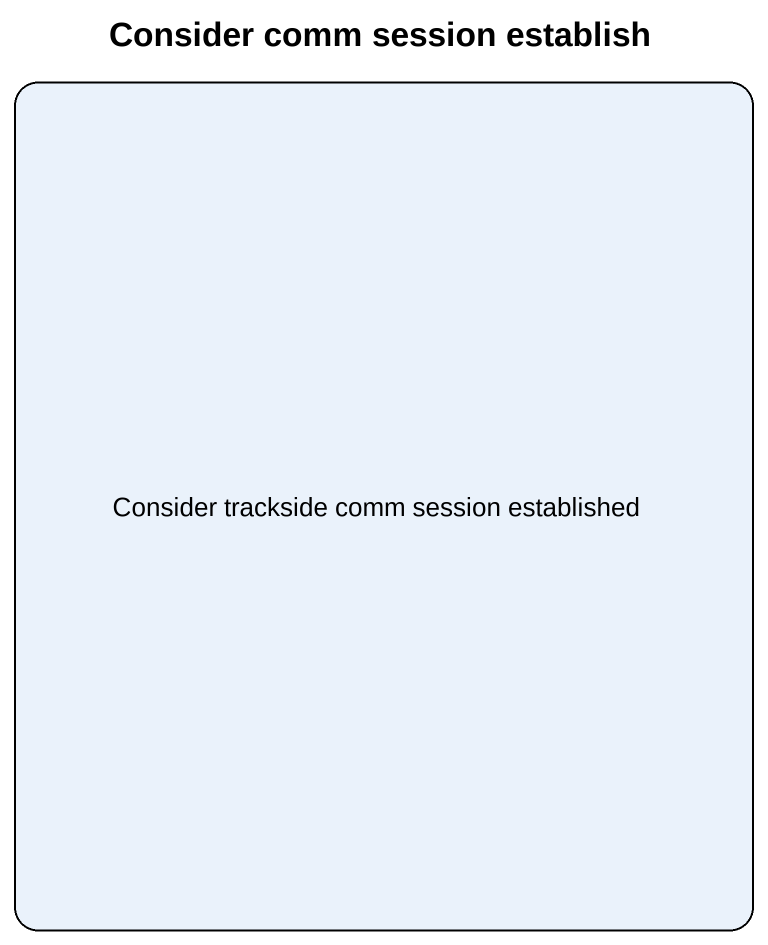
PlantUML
@startuml
title Consider comm session establish
hide empty description
state "Consider trackside comm session established" as Consider_trackside_comm
@enduml
